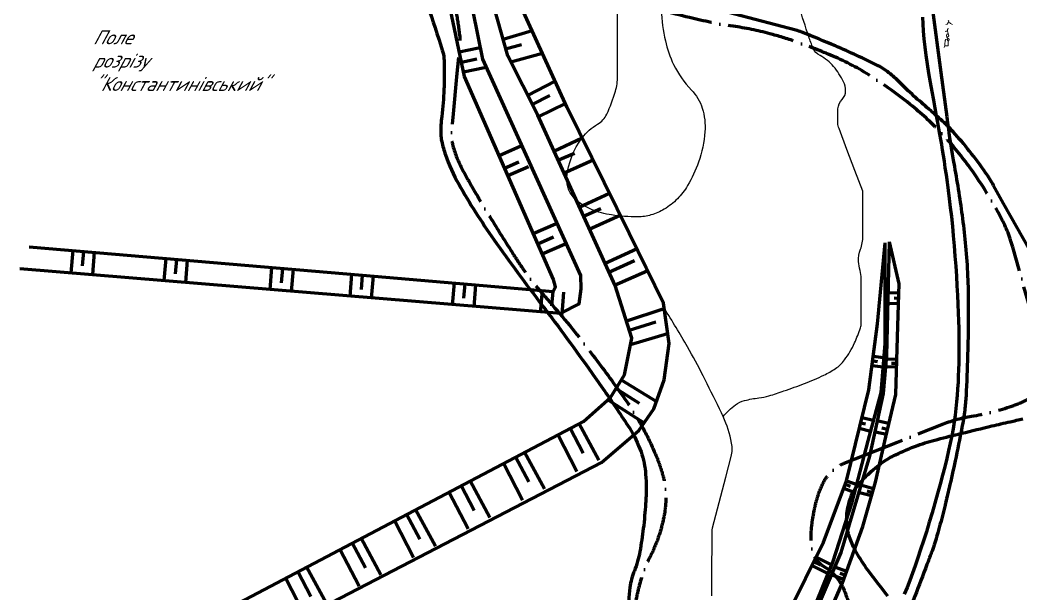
# Model space of a CAD drawing. Header units: centimetres. Extents: x -1591 to 2988, y -2086 to 1278.
# Drawn here: x 1031 to 1746, y -442 to -32 of the extents above; entities that cross this region are included whole.
import ezdxf

# ---------------------------------------------------------------- set-up
doc = ezdxf.new("R2010")
doc.units = ezdxf.units.CM
doc.header["$MEASUREMENT"] = 0
doc.linetypes.add('ACAD_ISO04W100', pattern=[30, 24, -3, 0, -3])
doc.linetypes.add('DASHED', pattern=[7, 5, -2, 0])
for name, color, linetype in [('layer 1', 7, 'Continuous'), ('Lines', 10, 'Continuous'), ('Дороги', 210, 'Continuous'), ('Свердловини', 90, 'Continuous')]:
    doc.layers.add(name, color=color, linetype=linetype)
doc.styles.add('style1', font='isocpeur_0.ttf', dxfattribs={"oblique": 15, "height": 10})

msp = doc.modelspace()

# ---------------------------------------------------------------- linework, layer by layer
at = {"layer": 'layer 1'}
for points in [[(1489.56, -24.54, 0.0460395), (1492.472, -46.504, 0.0570275), (1498.405, -63.4, 0.0798429), (1511.167, -81.621, -0.1185732), (1518.854, -94.612, -0.0923191), (1520.779, -111.405, -0.0699546), (1516.153, -133.145, -0.0430133), (1508.362, -149.897, -0.0668706), (1501.106, -159.348, -0.058473), (1491.654, -166.768, -0.0681693), (1482.2, -170.907, -0.0692462), (1472.689, -172.231, -0.0354301), (1454.034, -170.907, -0.0630595), (1439.705, -166.979, -0.0746362), (1428.938, -160.487, -0.2473872), (1422.069, -143.976, -0.1407762), (1433.005, -115.825, -0.0964281), (1443.997, -106.023, 0.147878), (1450.562, -98.85, 0.0422474), (1456.797, -82.437, 0.0697731), (1458.278, -71.877), (1458.278, -28.72), (1458.278, 9.571)], [(1533.809, -314.956, -0.0592967), (1542.635, -306.518, -0.1012133), (1549.141, -303.433, -0.0311109), (1559.31, -301.595, 0.0436659), (1566.526, -300.104, 0.0103428), (1577.235, -296.651, 0.0074077), (1592.007, -291.304, 0.0220035), (1605.876, -285.339, 0.0348511), (1614.154, -280.601, 0.0860711), (1620.582, -274.476, 0.0538454), (1627.728, -262.288, 0.0242224), (1631.962, -251.51, 0.0816335), (1632.522, -248.099), (1632.522, -235.969), (1632.522, -216.229, 0.0737812), (1631.673, -210.504, -0.0657049), (1630.617, -204.099, -0.0969999), (1632.026, -195.436, 0.0888932), (1633.713, -186.024), (1633.713, -169.465), (1633.713, -154.006), (1628.01, -139.022), (1622.324, -124.084), (1616.672, -109.234, -0.0768312), (1615.801, -105.153, -0.0318835), (1615.868, -95.145, -0.1734166), (1618.859, -88.339, 0.1923051), (1621.346, -82.065, 0.1153434), (1619.854, -75.757, 0.0567982), (1612.762, -64.823, 0.1026681), (1603.067, -57.026, -0.1779495), (1598.094, -51.644, -0.0169697), (1595.018, -43.466, -0.0065161), (1588.018, -21.821, -0.0025639)]]:
    msp.add_lwpolyline(points, format="xyb", dxfattribs=at)
at = {"layer": 'layer 1', "lineweight": 20}
for points, knots in [([(1694.637, -31.879), (1694.637, -31.879), (1694.637, -31.879), (1694.637, -31.879), (1694.637, -31.879), (1695.156, -32.713), (1695.039, -31.737), (1695.039, -33.086), (1695.039, -33.086), (1693.665, -34.743), (1694.687, -34.178), (1693.027, -34.695)], [0, 0, 0, 0, 0.25, 0.25, 0.25, 0.25, 0.5, 0.5, 0.5, 0.5, 1, 1, 1, 1]), ([(1694.637, -46.765), (1694.263, -45.898), (1694.234, -46.656), (1694.234, -45.156), (1694.234, -45.156), (1691.871, -45.851), (1692.991, -46.004), (1692.223, -48.375), (1692.223, -48.375), (1692.223, -48.375), (1692.223, -49.984), (1692.223, -49.984), (1692.223, -49.984), (1692.223, -49.984), (1694.637, -49.984), (1694.637, -49.984), (1694.637, -49.984), (1694.637, -49.984), (1694.637, -46.765), (1694.637, -46.765), (1694.637, -46.765), (1696.737, -44.905), (1694.566, -45.823), (1693.832, -43.949), (1693.832, -43.949), (1695.456, -42.847), (1695.346, -42.962), (1694.637, -41.133), (1694.637, -41.133), (1694.351, -40.345), (1694.364, -40.352), (1694.234, -39.523)], [0, 0, 0, 0, 0.1111111, 0.1111111, 0.1111111, 0.1111111, 0.2222222, 0.2222222, 0.2222222, 0.2222222, 0.3333333, 0.3333333, 0.3333333, 0.3333333, 0.4444444, 0.4444444, 0.4444444, 0.4444445, 0.5555556, 0.5555556, 0.5555556, 0.5555556, 0.6666667, 0.6666667, 0.6666667, 0.6666667, 0.7777778, 0.7777778, 0.7777778, 0.7777778, 1, 1, 1, 1]), ([(1692.625, -39.926), (1693.553, -39.48), (1692.799, -39.523), (1694.234, -39.523), (1694.234, -39.523), (1694.234, -37.917), (1694.153, -38.729), (1694.637, -37.512)], [0, 0, 0, 0, 0.3333333, 0.3333333, 0.3333333, 0.3333333, 1, 1, 1, 1])]:
    msp.add_open_spline(points, degree=3, knots=knots, dxfattribs=at)
for points in [[(1695.039, -33.086), (1696.32, -34.125), (1696.295, -34.281), (1697.855, -34.695)], [(1693.832, -43.949), (1693.106, -41.969), (1693.105, -42.831), (1694.637, -41.133)], [(1691.82, -51.191), (1691.82, -51.191), (1692.223, -49.984), (1692.223, -49.984)]]:
    msp.add_open_spline(points, degree=3, dxfattribs=at)
at = {"layer": 'Lines', "color": 1, "linetype": 'ACAD_ISO04W100', "lineweight": 60, "ltscale": 2, "flags": 128}
msp.add_lwpolyline([(1125.506, 640.536, 0.056715), (1106.487, 626.155, 0.0785762), (1095.996, 612.448, 0.0090601), (1088.696, 598.369, 0.0222977), (1086.094, 592.471, 0.0317757), (1081.639, 578.443, 0.111436), (1081.545, 574.199, 0.0680928), (1083.995, 567.182, -0.0395879), (1088.873, 555.408, -0.0054137), (1092.463, 543.918, -0.0093196), (1094.351, 537.184, -0.0481979), (1096.445, 524.073, -0.0681173), (1095.749, 514.682, -0.0202784), (1094.474, 509.697, -0.0201982), (1092.793, 504.813, -0.0175439), (1088.594, 495.072, -0.0174009), (1083.686, 485.57, -0.0190853), (1077.31, 475.167, -0.0089502), (1062.497, 453.784, -0.031905), (1049.986, 438.55, 0.0404899), (1040.328, 426.371, 0.0398887), (1036.465, 419.46, 0.0446366), (1034.1, 412.789, 0.0531339), (1033.415, 408.117, 0.0496115), (1033.718, 403.07, 0.0675748), (1035.539, 397.057, 0.1267841), (1037.671, 394.426, 0.0128186), (1041.138, 391.994, 0.0035916), (1053.785, 383.726, 0.005386), (1069.326, 373.961, -0.0072948), (1080.773, 366.707, -0.0471235), (1090.334, 359.076, -0.0557182), (1096.94, 351.1, -0.0397738), (1099.676, 346.102, -0.0223007), (1103.411, 336.662, -0.0299577), (1107.062, 323.59, -0.0684237), (1107.513, 317.642, -0.0363192), (1106.732, 311.825, -0.0242284), (1104.518, 303.317, -0.0294046), (1100.455, 292.579, 0.0376701), (1097.42, 284.142, 0.0177418), (1095.768, 277.227, 0.0101312), (1093.555, 264.978, 0.0224247), (1092.575, 256.391, 0.0161397), (1092.137, 244.393, 0.0665688), (1093.483, 233.991, 0.0629122), (1097.672, 223.72, 0.1366061), (1108.923, 212.449, -0.1246746), (1121.497, 200.429), (1132.982, 182.107), (1172.522, 119.023, -0.0783131), (1178.512, 104.994, 0.0852741), (1184.198, 92.173, 0.0596904), (1190.293, 85.035, 0.0518396), (1198.947, 78.576, 0.0221477), (1207.056, 74.216, 0.0510745), (1210.819, 72.856, 0.0158731), (1219.963, 70.876, 0.0067338), (1241.703, 67.19, 0.0064743), (1262.792, 64.185, -0.0082834), (1279.268, 61.777, -0.0184566), (1287.611, 60.097, -0.0174218), (1296.3, 57.689, -0.0664888), (1304.617, 53.794, -0.1071868), (1308.678, 49.742), (1322.257, 28.691), (1325.862, 23.102, -0.0605375), (1335.11, 4.054, -0.0401284), (1343.022, -26.825, -0.0138188), (1345.4, -43.344, -0.0522825), (1345.448, -47.766), (1343.15, -72.249), (1340.683, -98.528), (1339.562, -110.471, 0.0911346), (1340.531, -121.431, 0.0553029), (1347.228, -138.179, 0.0086443), (1355.54, -153.101, 0.0068244), (1366.648, -171.667, 0.0035904), (1383.956, -199.276, 0.0100315), (1390.419, -208.986, 0.0303981), (1406.344, -229.168, -0.0178937), (1434.231, -262.747, -0.0060326), (1455.479, -290.977, -0.010919), (1466.684, -306.964, -0.0226577), (1475.934, -322.251, -0.0206737), (1484.583, -339.818, -0.0179422), (1487.944, -348.226, -0.0184956), (1490.602, -356.598, -0.0431421), (1492.491, -366.739, -0.0418043), (1492.645, -377.383, -0.035687), (1491.186, -387.693, -0.0279016), (1487.666, -400.532, -0.036325), (1481.929, -414.252, 0.0355263), (1476.042, -428.271, 0.0221448), (1472.94, -438.964, 0.021975), (1470.776, -449.973, 0.0574834), (1470.496, -457.9, 0.0432942), (1472.234, -468.271, 0.0875607), (1476.996, -478.729, 0.0718371), (1486.472, -488.996, 0.0458865), (1497.842, -496.613, 0.0511038), (1509.184, -501.361, 0.0284678), (1522.827, -504.663, 0.0210306), (1541.639, -507.284, 0.0290489), (1571.555, -508.43, 0.0566678), (1586.802, -506.391, 0.0235393), (1592.967, -504.529, 0.0264978), (1598.251, -502.336, 0.0523011), (1606.463, -497.292, 0.0504265), (1613.733, -490.436, 0.0483204), (1618.212, -484.128, 0.0381653), (1622.42, -475.293, 0.0465615), (1625.119, -465.731, 0.0545961), (1625.738, -457.273, 0.0611006), (1624.896, -451.992, 0.0241981), (1620.553, -439.253, 0.1664937), (1605.973, -422.183, -0.2354685), (1597.117, -408.497, -0.0279654), (1596.674, -400.584, -0.0306987), (1597.117, -393.377, -0.0200298), (1599.203, -380.675, -0.0261958), (1601.689, -371.149, -0.0406037), (1605.339, -362.237, -0.0604877), (1608.947, -356.857, -0.0537702), (1614.768, -351.416, -0.0668661), (1620.367, -348.278), (1658.527, -333.158), (1691.404, -320.131, -0.0548548), (1711.367, -314.657, 0.0403925), (1738.643, -308.017, 0.0339054), (1750.775, -303.068, 0.0703348), (1756.023, -299.512, 0.0993662), (1759.528, -294.772, 0.0814601), (1761.482, -287.876, 0.0283902), (1761.961, -279.442, 0.0390293), (1761.482, -273.311, 0.010327), (1759.023, -259.537, 0.0190856), (1757.256, -252.174), (1751.144, -230.404), (1740.891, -193.879, 0.0561889), (1731.722, -171.312, 0.0323034), (1709.164, -135.553, 0.0323834), (1690.621, -113.183, 0.0319994), (1669.106, -93.14, 0.0322274), (1637.881, -70.775, 0.0401523), (1610.477, -56.617, 0.0147), (1585.57, -47.037, 0.0202752), (1567.067, -41.369, 0.0274514), (1540.87, -36.008, -0.0231372), (1509.741, -29.918, -0.020969), (1469.623, -18.321, -0.0291473), (1441.73, -7.128, -0.027916), (1430.324, -0.961, -0.0204877), (1415.673, 8.902, -0.0512003), (1394.704, 27.887, -0.1072624), (1387.948, 39.714), (1380.426, 63.581), (1374.521, 82.319, -0.1276307), (1374.046, 91.558, 0.0843109), (1374.521, 105.427, 0.0620876), (1370.333, 121.3, 0.0918225), (1364.361, 130.717, 0.0303189), (1356.828, 137.905, 0.0293746), (1348.226, 144.344, 0.0229577), (1338.847, 149.94, -0.0231523), (1329.549, 155.492, -0.0329627), (1312.098, 168.772, -0.0266332), (1292.615, 187.652, -0.0247474), (1275.916, 207.542, -0.0216911), (1259.053, 231.9, -0.0147831), (1247.324, 251.801, -0.0305196), (1242.534, 261.922, -0.0263707), (1240.288, 268.516, -0.039847), (1239.39, 273.042, -0.0557126), (1239.336, 284.173, -0.0263035), (1243.059, 307.396), (1247.513, 328.13), (1249.361, 336.733, 0.0915344), (1249.462, 340.21, -0.042577), (1248.954, 347.622, -0.0236763), (1249.535, 356.678, -0.0218186), (1251.055, 366.407, -0.0410316), (1253.097, 373.492, -0.0506855), (1255.77, 378.835, -0.0508638), (1258.163, 381.874, -0.0292379), (1263.106, 386.423, -0.0507369), (1272.305, 392.502, -0.0454661), (1283.673, 397.198, -0.0333243), (1295.849, 400.104, -0.021184), (1315.373, 402.562, -0.0207259), (1335.788, 403.408, -0.102652), (1339.868, 402.562), (1349.824, 398.245), (1392.34, 379.807, -0.0897469), (1396.967, 376.722, -0.0240818), (1411.07, 361.748, -0.0244234), (1428.031, 339.823, -0.0600476), (1433.35, 329.843), (1450.821, 284.759), (1464.22, 250.183, 0.0941306), (1465.012, 248.914, -0.0165199), (1470.535, 242.514, -0.010062), (1475.08, 236.645, 0.0115911), (1479.042, 231.562, 0.1965577), (1486.04, 227.762, -0.1687083), (1494.337, 223.819, -0.0422486), (1500.327, 216.83, 0.0504491), (1505.442, 211.054), (1539.853, 179.311), (1559.612, 161.084), (1583.016, 153.781), (1608.287, 145.896, 0.0923853), (1626.221, 143.767, 0.0731636), (1648.444, 148.553, 0.0531913), (1657.451, 153.066, 0.0708789), (1663.186, 158.018, 0.0923052), (1672.262, 173.405, 0.050417), (1680.245, 204.922, 0.004756), (1682.748, 222.964, 0.0203263), (1683.121, 227.211, 0.0219548), (1683.159, 239.584, -0.0190511), (1683.121, 253.841, -0.0179096), (1684.823, 277.693, -0.019178), (1688.058, 299.789, -0.0182397), (1690.608, 311.184, -0.0197282), (1693.759, 321.509, -0.0329534), (1697.955, 331.393, -0.0391705), (1702.645, 339.119, -0.0325744), (1707.528, 345.045, -0.0158374), (1718.692, 356.199, -0.0542045), (1732.668, 366.713, 0.0860401), (1741.073, 373.912, 0.0254023), (1745.031, 379.227, 0.0159512), (1750.61, 388.179, 0.0137053), (1756.518, 399.043, 0.0205904), (1759.946, 406.529, 0.0348582), (1762.046, 412.895, 0.0232898), (1764.061, 422.717, 0.0389619), (1764.79, 432.056, 0.1120753), (1764.061, 435.267, 0.0158979), (1762.627, 438.033, 0.0041273), (1756.683, 448.456, 0.0034017), (1744.147, 469.689, 0.0589063), (1743.274, 470.819), (1721.889, 492.631), (1697.461, 517.548, -0.0155084), (1689.625, 526.054, -0.0094941), (1677.536, 540.568, -0.0454578), (1670.663, 550.953, -0.0420737), (1665.305, 563.291, -0.0468655), (1663.315, 571.719, -0.0860855), (1663.473, 576.455, -0.0366737), (1664.225, 579.084, -0.0387399), (1665.303, 581.438, -0.0582708), (1667.486, 584.476, -0.1577234), (1668.712, 585.175, -0.051419), (1669.882, 585.296, -0.0161376), (1673.619, 585.175, -0.0179228), (1681.073, 584.425, -0.1229693), (1682.101, 584.013), (1689.918, 578.365), (1702.945, 568.953, 0.0484298), (1710.186, 564.722, 0.0241358), (1725.76, 558.432, 0.0368228), (1738.123, 555.118, 0.0314407), (1752.99, 553.243, 0.0357329), (1761.246, 553.316, 0.0252764), (1772.81, 554.837, 0.0728615), (1787.041, 559.661, 0.0969957), (1795.955, 566.66, 0.0571622), (1802.163, 575.782, 0.0817132), (1804.601, 583.133), (1807.417, 600.892), (1810.417, 619.821, 0.0618088), (1810.433, 620.272, 0.0018338), (1809.019, 635.372, 0.0054006), (1808.584, 639.386, 0.0030277), (1807.689, 646.531)], format="xyb", dxfattribs=at)
at = {"layer": 'Lines', "color": 1, "lineweight": 60, "ltscale": 2}
for points in [[(1322.481, -21.395, -0.0095627), (1332.972, -53.151, -0.052641), (1334.151, -59.128, -0.022399), (1334.396, -64.598, -0.0073844), (1334.151, -81.199, -0.0264075), (1332.562, -100.454, 0.040562), (1331.881, -113.025, 0.0485601), (1332.545, -118.345, 0.0263517), (1335.211, -127.841, 0.0482935), (1344.704, -148.928, 0.0237824), (1369.885, -188.469, 0.00959), (1404.468, -235.523, -0.0093864), (1439.821, -283.584, -0.0042343), (1457.823, -309.509, -0.0082256), (1466.755, -323.081, -0.0568944), (1475.064, -340.197, -0.066568), (1478.383, -356.135, -0.0180985), (1478.747, -366.19, -0.0168857), (1478.383, -376.968, -0.0129679), (1476.701, -394.915, -0.0140194), (1474.251, -411.408, -0.0525045), (1470.31, -425.094, 0.060336), (1467.064, -437.067, 0.0360787), (1466.377, -446.578, 0.0185466)], [(1753.311, -196.298), (1734.342, -162.599), (1727.212, -149.932, 0.0247183), (1721.45, -140.784, 0.0139151), (1709.994, -125.378, 0.0171462), (1698.458, -111.723, 0.0241517), (1689.494, -102.734, 0.0097463), (1682.186, -96.338, -0.0067297), (1671.546, -87.138, -0.0162679), (1660.969, -77.107, 0.0228301), (1653.337, -70.057, 0.0576562), (1644.624, -64.287, 0.0178595), (1614.108, -50.141, 0.0053131), (1590.039, -40.312, 0.0300459), (1585.667, -38.878), (1527.654, -23.635)], [(1651.62, -443.235, -0.0162722), (1636.407, -423.36, -0.0294727), (1628.256, -410.411, -0.044038), (1624.124, -401.03, -0.0732127), (1622.125, -390.092, -0.0689515), (1623.34, -378.355, -0.0168988), (1624.569, -373.994, -0.0275056), (1625.559, -371.391, -0.0614496), (1629.28, -365.2, -0.0365688), (1637.416, -356.236, -0.0351423), (1647.903, -347.574, -0.0446745), (1657.136, -342.153, -0.0225833), (1672.729, -335.626, -0.0256585), (1686.945, -331.229, -0.0018048), (1704.284, -326.893, -0.0014504), (1725.894, -321.638, -0.0054699), (1738.971, -318.649, 0.0078017), (1748.129, -316.511, 0.0715749)]]:
    msp.add_lwpolyline(points, format="xyb", dxfattribs=at)
at = {"layer": 'Lines'}
msp.add_lwpolyline([(1525.75, -443.049, -0.0039086), (1525.738, -422.866, -0.002169), (1526.056, -395.396, -0.0603566), (1526.19, -394.414), (1535.687, -358.284), (1539.596, -343.412, 0.114913), (1539.866, -333.821, 0.055088), (1533.809, -314.956, 0.0091332), (1531.188, -309.373, 0.0021348), (1519.438, -285.75, 0.0143608), (1508.359, -265.204, 0.0104016), (1491.678, -237.631)], format="xyb", dxfattribs=at)
at = {"layer": 'Дороги', "color": 2, "lineweight": 60}
for p, q in [((1345.147, -54.252), (1358.841, -51.369)), ((1346.696, -61.608), (1357.698, -59.292)), ((1348.182, -68.668), (1363.096, -65.529)), ((1412.404, -217.044), (1348.896, -72.059)), ((1373.592, -128.438), (1388.693, -121.823)), ((1377.545, -137.464), (1387.734, -133.001)), ((1379.854, -142.736), (1394.641, -136.259)), ((1397.962, -184.076), (1413.803, -177.137)), ((1401.183, -191.428), (1412.446, -186.494)), ((1404.388, -198.746), (1420.457, -191.708)), ((1067.675, -212.142), (1069.025, -196.279)), ((1083.04, -213.45), (1084.391, -197.588)), ((1134.158, -217.802), (1135.508, -201.939)), ((1149.523, -219.11), (1150.874, -203.247)), ((1209.822, -224.244), (1211.172, -208.381)), ((1225.187, -225.552), (1226.538, -209.689)), ((1267.005, -229.112), (1268.356, -213.249)), ((1282.371, -230.42), (1283.721, -214.557)), ((1340.298, -235.351), (1341.649, -219.488)), ((1355.664, -236.659), (1357.014, -220.796)), ((1403.225, -240.708), (1404.576, -224.845)), ((1403.225, -240.708), (1404.576, -224.845)), ((1403.225, -240.708), (1404.576, -224.845)), ((1418.591, -242.016), (1419.941, -226.153)), ((1418.591, -242.016), (1419.941, -226.153)), ((1418.591, -242.016), (1419.941, -226.153)), ((1659.539, -226.734), (1652.285, -226.495)), ((1659.288, -234.325), (1652.156, -234.09)), ((1659.414, -230.515), (1656.071, -230.404)), ((1640.319, -278.335), (1647.887, -279.331)), ((1640.745, -275.096), (1644.228, -275.554)), ((1641.191, -271.707), (1648.313, -272.644)), ((1657.974, -274.154), (1651.157, -273.93)), ((1657.879, -277.032), (1654.206, -276.911)), ((1657.79, -279.729), (1650.423, -279.486)), ((1632.218, -319.287), (1635.684, -320.146)), ((1633.15, -315.522), (1641.138, -317.5)), ((1652.322, -319.951), (1644.626, -318.16)), ((1631.218, -323.325), (1639.089, -325.273)), ((1650.506, -327.758), (1642.825, -325.97)), ((1651.34, -324.174), (1647.154, -323.2)), ((1621.032, -363.213), (1624.625, -364.557)), ((1621.954, -360.747), (1629.368, -363.521)), ((1641.267, -366.489), (1632.852, -364.134)), ((1619.954, -366.094), (1626.832, -368.667)), ((1639.817, -371.673), (1631.339, -369.3)), ((1640.481, -369.299), (1636.814, -368.273)), ((1597.256, -421.363), (1608.17, -426.764)), ((1598.679, -418.488), (1603.641, -420.944)), ((1600.225, -415.362), (1610.361, -420.378)), ((1620.045, -431.227), (1611.908, -428.279)), ((1622.112, -425.521), (1614.249, -422.672)), ((1621.092, -428.335), (1617.461, -427.02))]:
    msp.add_line(p, q, dxfattribs=at)
for points in [[(1036.423, -560.723), (1446.802, -347.695), (1473.435, -324.896), (1484.17, -309.513), (1491.504, -288.786), (1495.26, -262.836), (1491.046, -234.004), (1466.569, -183.846), (1422.066, -93.656), (1338.644, 89.272), (1327.706, 109.743), (1255.949, 250.045), (1231.54, 294.165), (1229.805, 305.167), (1229.805, 325.5), (1231.829, 376.47), (1238.97, 458.279), (1251.306, 595.506), (1255.148, 638.252)], [(1348.896, -72.059), (1314.442, 91.594), (1299.564, 164.768), (1220.633, 283.338), (1218.095, 291.459), (1217.192, 302.736), (1218.745, 317.351), (1235.141, 520.102), (1248.114, 638.958)], [(1031.026, -209.112), (1417.829, -241.094), (1430.763, -234.369), (1432.167, -223.551), (1431.983, -214.212), (1361.905, -59.64), (1327.706, 109.743)], [(1035.227, -528.226), (1433.93, -318.41), (1453.15, -301.401), (1463.369, -285.122), (1468.493, -258.977), (1456.571, -221.315), (1401.304, -99.658), (1379.861, -57.15), (1338.644, 89.272)], [(1676.361, -29.595), (1676.563, -34.449), (1676.882, -39.559), (1677.34, -44.966), (1677.958, -50.712), (1678.747, -56.811), (1679.679, -63.17), (1680.717, -69.667), (1681.823, -76.18), (1682.959, -82.587), (1684.087, -88.768), (1685.17, -94.601), (1686.171, -99.964), (1687.06, -104.778), (1687.85, -109.126), (1688.562, -113.136), (1689.218, -116.934), (1689.839, -120.645), (1690.448, -124.397), (1691.064, -128.314), (1691.71, -132.525), (1692.402, -137.128), (1693.134, -142.125), (1693.893, -147.487), (1694.667, -153.191), (1695.445, -159.208), (1696.214, -165.514), (1696.963, -172.082), (1697.68, -178.885), (1698.354, -185.891), (1698.982, -193.034), (1699.561, -200.242), (1700.09, -207.443), (1700.565, -214.565), (1700.985, -221.535), (1701.348, -228.281), (1701.651, -234.731), (1701.894, -240.831), (1702.079, -246.605), (1702.209, -252.093), (1702.29, -257.338), (1702.325, -262.381), (1702.318, -267.263), (1702.272, -272.027), (1702.192, -276.714), (1702.079, -281.361), (1701.927, -285.985), (1701.725, -290.599), (1701.464, -295.214), (1701.135, -299.844), (1700.728, -304.501), (1700.234, -309.198), (1699.643, -313.946), (1698.947, -318.761), (1698.139, -323.672), (1697.216, -328.709), (1696.171, -333.904), (1695.001, -339.288), (1693.699, -344.892), (1692.262, -350.747), (1690.684, -356.884), (1688.966, -363.316), (1687.127, -369.976), (1685.194, -376.78), (1683.191, -383.643), (1681.145, -390.478), (1679.08, -397.202), (1677.022, -403.73), (1674.996, -409.976), (1673.021, -415.879), (1671.084, -421.471), (1669.165, -426.809), (1667.245, -431.95), (1665.305, -436.949), (1663.323, -441.862)], [(1376.521, -45.283), (1397.234, -39.203)], [(1389.653, -49.378), (1378.234, -52.332)], [(1382.071, -61.53), (1404.587, -55.328)], [(1393.856, -85.577), (1413.692, -75.293)], [(1409.839, -85.546), (1397.161, -92.025)], [(1401.598, -100.861), (1420.96, -91.23)], [(1412.639, -125.353), (1433.005, -115.825)], [(1427.385, -126.92), (1415.678, -131.93)], [(1419.751, -140.94), (1440.759, -131.538)], [(1430.841, -165.42), (1452.482, -155.297)], [(1446.409, -166.412), (1433.881, -171.998)], [(1437.953, -181.008), (1460.245, -171.031)], [(1038.825, -745.466), (1278.818, -712.211), (1317.722, -704.447), (1354.334, -690.539), (1418.071, -660.977), (1447.986, -640.951), (1494.059, -597.272), (1528.236, -564.87), (1557.944, -523.585), (1580.156, -492.718), (1592.278, -472.896), (1618.152, -412.01), (1638.595, -343.209), (1648.419, -298.453), (1650.891, -271.581), (1652.633, -190.056)], [(1039.32, -758.815), (1087.231, -753.701), (1289.289, -725.461), (1332.391, -712.445), (1387.806, -684.303), (1419.215, -669.753), (1461.609, -640.971), (1507.862, -596.526), (1535.39, -570.073), (1554.251, -547.269), (1576.649, -512.709), (1594.07, -486.47), (1607.678, -459.93), (1619.173, -433.633), (1633.683, -393.586), (1642.605, -361.709), (1650.103, -329.487), (1657.147, -299.217), (1658.768, -250.087), (1659.755, -220.172), (1652.633, -190.056)], [(1039.486, -726.064), (1240.813, -703.684), (1279.708, -698.576), (1308.223, -692.67), (1353.745, -677.883), (1412.527, -651.774), (1437.561, -635.468), (1469.714, -605.044), (1504.779, -567.076), (1544.143, -514.587), (1566.704, -483.101), (1605.542, -404.618), (1621.954, -360.747), (1638.006, -295.906), (1644.235, -248.575), (1649.588, -190.759)], [(1039.595, -741.344), (1211.432, -718.232), (1306.409, -703.739), (1339.367, -694.13), (1400.575, -667.132), (1446.401, -638.912), (1487.023, -599.748), (1525.063, -563.073), (1551.678, -527.458), (1585.977, -478.144), (1597.386, -455.309), (1612.111, -419.017), (1626.061, -376.073), (1637.577, -332.364), (1646.699, -297.743), (1649.541, -262.727), (1649.541, -224.659), (1649.588, -190.759)], [(1037.527, -193.598), (1276.038, -213.903), (1412.258, -225.499), (1413.999, -222.269), (1412.404, -217.044)], [(1075.833, -207.214), (1076.708, -196.934)], [(1449.043, -205.488), (1472.249, -194.749)], [(1142.316, -212.874), (1143.191, -202.593)], [(1470.465, -203.715), (1452.083, -212.066)], [(1217.98, -219.315), (1218.855, -209.035)], [(1275.163, -224.183), (1276.038, -213.903)], [(1456.155, -221.075), (1479.561, -210.71)], [(1348.456, -230.423), (1349.331, -220.142)], [(1411.383, -235.78), (1412.258, -225.499)], [(1411.383, -235.78), (1412.258, -225.499)], [(1411.383, -235.78), (1412.258, -225.499)], [(1464.271, -246.658), (1491.678, -237.631)], [(1485.751, -247.459), (1466.502, -253.552)], [(1467.536, -263.511), (1494.038, -255.629)], [(1460.797, -288.64), (1486.247, -304.223)], [(1474.086, -305.536), (1456.985, -294.802)], [(1451.713, -303.167), (1476.774, -319.094)], [(1430.717, -319.754), (1444.907, -346.005)], [(1415.568, -327.757), (1429.249, -354.112)], [(1433.729, -341.037), (1424.326, -323.169)], [(1391.772, -340.248), (1405.962, -366.5)], [(1376.623, -348.252), (1390.304, -374.607)], [(1394.784, -361.531), (1385.381, -343.664)], [(1355.839, -382.026), (1346.437, -364.158)], [(1352.827, -360.743), (1367.017, -386.995)], [(1337.678, -368.746), (1351.359, -395.101)], [(1316.894, -402.521), (1307.492, -384.653)], [(1313.882, -381.237), (1328.072, -407.489)], [(1298.733, -389.241), (1312.414, -415.596)], [(1277.949, -423.015), (1268.547, -405.148)], [(1274.937, -401.732), (1289.127, -427.984)], [(1259.788, -409.736), (1273.469, -436.091)], [(1239.004, -443.51), (1229.602, -425.642)], [(1235.992, -422.226), (1250.182, -448.478)], [(1220.843, -430.23), (1234.524, -456.585)]]:
    msp.add_lwpolyline(points, dxfattribs=at)
msp.add_lwpolyline([(1683.463, -24.343), (1689.397, -68.995), (1693.61, -100.694, 0.0108642), (1699.121, -136.236, -0.0103636), (1704.937, -173.489, -0.0113161), (1707.144, -193.203, -0.0104647), (1708.6, -214.603, -0.0117519), (1709.079, -234.999, -0.0066266), (1708.6, -271.173, -0.0067872), (1707.435, -300.231, -0.0196053), (1706.501, -310.258, -0.0133352), (1704.485, -322.849, -0.007023), (1699.689, -346.577, -0.0026453), (1695.382, -365.948, -0.0041868), (1692.494, -378.148, -0.0099395), (1686.43, -400.88, -0.0192521), (1682.618, -412.416, -0.0016045), (1679.491, -420.706, -0.0005903), (1670.89, -443.201, -0.0006849), (1661.192, -468.374, -0.0053931)], format="xyb", dxfattribs=at)

# ---------------------------------------------------------------- texts
at = {"layer": 'Свердловини', "linetype": 'DASHED', "insert": (1083.078, -38.97), "char_height": 10, "attachment_point": 1, "style": 'style1'}
msp.add_mtext_dynamic_manual_height_columns('{\\fGOST Common|b0|i1|c204|p34;Поле розрізу\\P"Константинівський"}', width=5.3259, gutter_width=12.5, heights=[0], dxfattribs=at)

doc.saveas('drawing.dxf')
